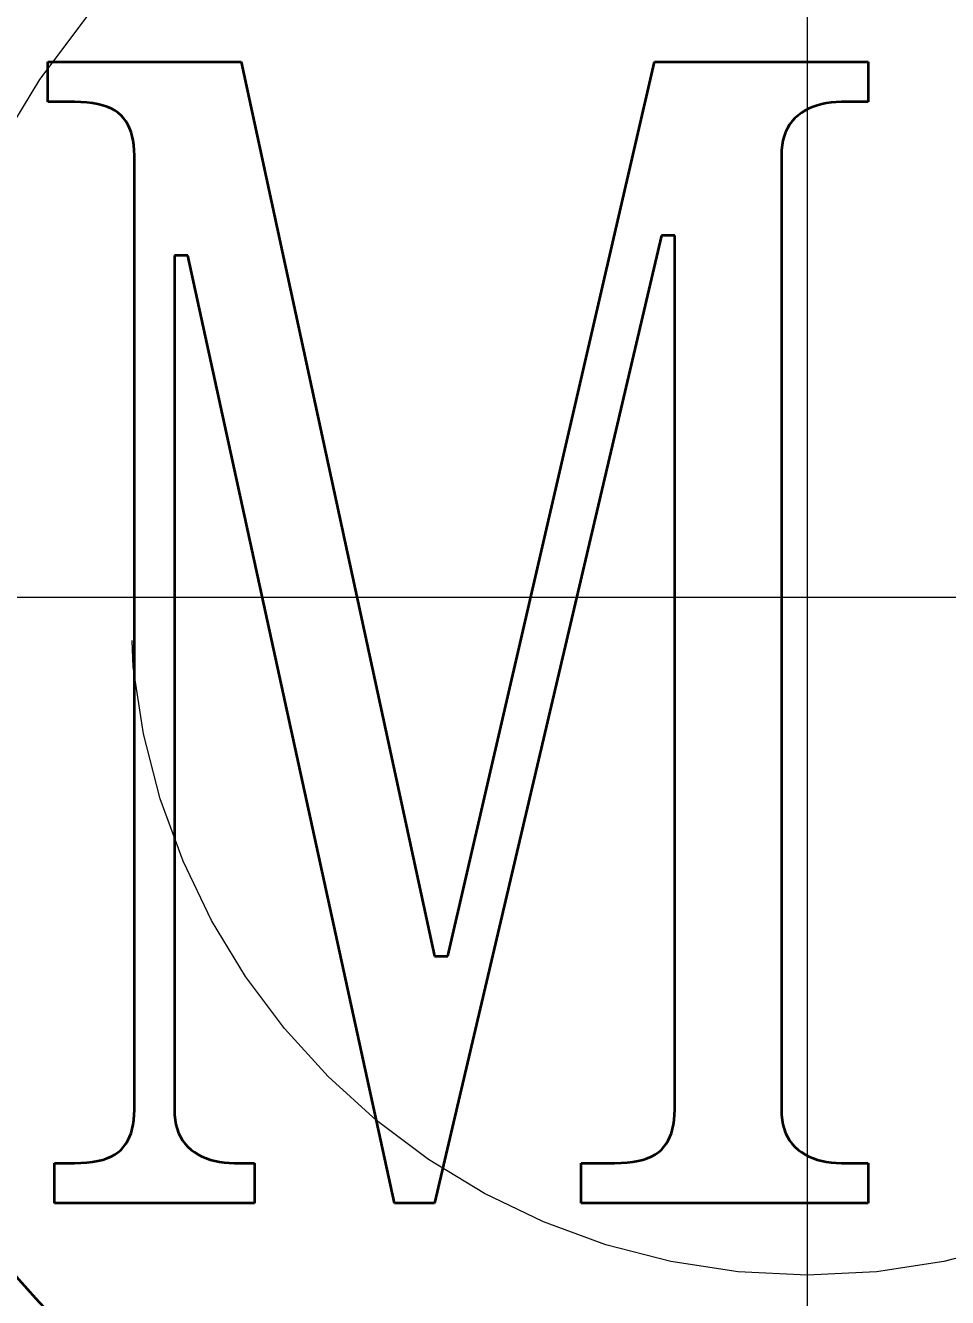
# Model space of a CAD drawing. Header units: millimetres. Extents: x 7914 to 16415, y -883 to 305.
# Drawn here: x 8949.61 to 8954.03, y -49.3 to -43.2 of the extents above; entities that cross this region are included whole.
import ezdxf

# ---------------------------------------------------------------- set-up
doc = ezdxf.new("R2010")
doc.units = ezdxf.units.MM
doc.linetypes.add('CENTER-HOKUTO', pattern=[23, 20, -1, 1, -1])
doc.linetypes.add('HIDDEN-HOKUTO', pattern=[3.8, 2.5, -1.3])
doc.layers.add('AM_7', color=2, linetype='CENTER-HOKUTO', lineweight=30)
doc.layers.add('AM_HID', color=1, linetype='HIDDEN-HOKUTO', lineweight=25)
doc.layers.add('word_dim', color=253, linetype='Continuous')
doc.styles.get("Standard").update_dxf_attribs({"font": 'romans.shx', "bigfont": 'bigfont.shx'})
doc.dimstyles.new('RS1-4', dxfattribs={"dimscale": 4, "dimtxt": 3.5, "dimasz": 3, "dimexe": 1, "dimexo": 0, "dimgap": 1, "dimtad": 3, "dimdsep": 46, "dimtxsty": 'Standard', "dimblk1": 'OPEN', "dimblk2": 'OPEN', "dimsah": 1, "dimcen": 0, "dimclrd": 256, "dimclre": 256, "dimclrt": 3, "dimadec": 0, "dimazin": 0, "dimtfac": 1, "dimtmove": 0, "dimatfit": 3, "dimldrblk": 'OPEN', "dimfxl": 0, "dimtolj": 1, "dimtzin": 0, "dimarcsym": 0})

# ---------------------------------------------------------------- blocks, each defined once
blk = doc.blocks.new('_Open')
at = {"color": 0, "lineweight": -2}
for p, q in [((-1, 0.16667), (0, 0)), ((-1, -0.16667), (0, 0)), ((0, 0), (-1, 0))]:
    blk.add_line(p, q, dxfattribs=at)
blk = doc.blocks.new('*D268')
at = {"layer": 'DEFPOINTS', "color": 0, "linetype": 'Continuous', "ltscale": 2}
for p in [(8745.3594, 190.7603), (9008.3594, -33.4441), (8745.3594, -212.4441)]:
    blk.add_point(p, dxfattribs=at)
at = {"layer": 'word_dim', "linetype": 'Continuous', "lineweight": -2, "ltscale": 2}
for p, q in [((8745.3594, -212.4441), (8745.3594, 194.7603)), ((9008.3594, -33.4441), (9008.3594, 194.7603)), ((8996.3594, 190.7603), (8757.3594, 190.7603))]:
    blk.add_line(p, q, dxfattribs=at)
at = {"layer": 'word_dim', "linetype": 'Continuous', "lineweight": -2, "ltscale": 2, "xscale": 12, "yscale": 12, "zscale": 12, "rotation": 180}
blk.add_blockref('_Open', (8745.3594, 190.7603), dxfattribs=at)
at = {"layer": 'word_dim', "linetype": 'Continuous', "lineweight": -2, "ltscale": 2, "xscale": 12, "yscale": 12, "zscale": 12}
blk.add_blockref('_Open', (9008.3594, 190.7603), dxfattribs=at)
at = {"layer": 'word_dim', "color": 3, "linetype": 'Continuous', "ltscale": 2, "insert": (8876.8594, 201.7603), "char_height": 14, "attachment_point": 5}
blk.add_mtext('\\A1;263', dxfattribs=at)

msp = doc.modelspace()

# ---------------------------------------------------------------- linework, layer by layer
at = {"color": 7, "lineweight": 35, "ltscale": 0.0048}
for p, q in [((8949.7153, -43.5688), (8949.7153, -43.3768)), ((8953.6514, -43.3768), (8953.6514, -43.5688)), ((8949.7473, -48.8489), (8949.7473, -48.6568)), ((8950.7073, -48.6568), (8950.7073, -48.8489)), ((8952.2754, -48.8489), (8952.2754, -48.6568)), ((8953.6514, -48.6568), (8953.6514, -48.8489)), ((8951.5713, -48.8489), (8951.3793, -48.8489))]:
    msp.add_line(p, q, dxfattribs=at)
at = {"color": 7, "lineweight": 35, "ltscale": 0.023199}
msp.add_line((8949.7153, -43.3768), (8950.6433, -43.3768), dxfattribs=at)
at = {"color": 7, "lineweight": 35, "ltscale": 0.109681}
msp.add_line((8950.6433, -43.3768), (8951.5713, -47.6648), dxfattribs=at)
at = {"color": 7, "lineweight": 35, "ltscale": 0.110032}
msp.add_line((8951.6353, -47.6648), (8952.6273, -43.3768), dxfattribs=at)
at = {"color": 7, "lineweight": 35, "ltscale": 0.025601}
msp.add_line((8952.6273, -43.3768), (8953.6514, -43.3768), dxfattribs=at)
at = {"color": 7, "lineweight": 35, "ltscale": 0.003198}
msp.add_line((8949.8433, -43.5688), (8949.7153, -43.5688), dxfattribs=at)
at = {"color": 7, "lineweight": 35, "ltscale": 0.000778363}
msp.add_line((8949.8744, -43.5695), (8949.8433, -43.5688), dxfattribs=at)
at = {"color": 7, "lineweight": 35, "ltscale": 0.000727958}
msp.add_line((8949.9034, -43.5714), (8949.8744, -43.5695), dxfattribs=at)
at = {"color": 7, "lineweight": 35, "ltscale": 0.000685152}
msp.add_line((8949.9307, -43.5746), (8949.9034, -43.5714), dxfattribs=at)
at = {"color": 7, "lineweight": 35, "ltscale": 0.000641592}
msp.add_line((8949.9559, -43.5791), (8949.9307, -43.5746), dxfattribs=at)
at = {"color": 7, "lineweight": 35, "ltscale": 0.000600457}
for p, q in [((8949.9793, -43.5849), (8949.9559, -43.5791)), ((8949.9559, -48.6466), (8949.9793, -48.6409)), ((8952.548, -48.6466), (8952.5713, -48.6409))]:
    msp.add_line(p, q, dxfattribs=at)
at = {"color": 7, "lineweight": 35, "ltscale": 0.000565285}
msp.add_line((8950.0007, -43.5919), (8949.9793, -43.5849), dxfattribs=at)
at = {"color": 7, "lineweight": 35, "ltscale": 0.00053055}
msp.add_line((8950.0203, -43.6002), (8950.0007, -43.5919), dxfattribs=at)
at = {"color": 7, "lineweight": 35, "ltscale": 0.000500509}
for p, q in [((8950.0378, -43.6098), (8950.0203, -43.6002)), ((8950.0203, -48.6255), (8950.0378, -48.6159)), ((8952.6123, -48.6255), (8952.6299, -48.6159))]:
    msp.add_line(p, q, dxfattribs=at)
at = {"color": 7, "lineweight": 35, "ltscale": 0.000479148}
msp.add_line((8950.0536, -43.6207), (8950.0378, -43.6098), dxfattribs=at)
at = {"color": 7, "lineweight": 35, "ltscale": 0.000514828}
msp.add_line((8953.3492, -43.6098), (8953.3318, -43.6207), dxfattribs=at)
at = {"color": 7, "lineweight": 35, "ltscale": 0.000519366}
for p, q in [((8953.3677, -43.6002), (8953.3492, -43.6098)), ((8953.3492, -48.6159), (8953.3677, -48.6255))]:
    msp.add_line(p, q, dxfattribs=at)
at = {"color": 7, "lineweight": 35, "ltscale": 0.000524938}
msp.add_line((8953.387, -43.5919), (8953.3677, -43.6002), dxfattribs=at)
at = {"color": 7, "lineweight": 35, "ltscale": 0.000539256}
msp.add_line((8953.4074, -43.5849), (8953.387, -43.5919), dxfattribs=at)
at = {"color": 7, "lineweight": 35, "ltscale": 0.000550236}
for p, q in [((8953.4286, -43.5791), (8953.4074, -43.5849)), ((8950.4954, -48.6409), (8950.5166, -48.6466)), ((8953.4074, -48.6409), (8953.4286, -48.6466))]:
    msp.add_line(p, q, dxfattribs=at)
at = {"color": 7, "lineweight": 35, "ltscale": 0.00056663}
msp.add_line((8953.4508, -43.5746), (8953.4286, -43.5791), dxfattribs=at)
at = {"color": 7, "lineweight": 35, "ltscale": 0.000585238}
msp.add_line((8953.474, -43.5714), (8953.4508, -43.5746), dxfattribs=at)
at = {"color": 7, "lineweight": 35, "ltscale": 0.000606218}
msp.add_line((8953.4982, -43.5695), (8953.474, -43.5714), dxfattribs=at)
at = {"color": 7, "lineweight": 35, "ltscale": 0.000628866}
msp.add_line((8953.5233, -43.5688), (8953.4982, -43.5695), dxfattribs=at)
at = {"color": 7, "lineweight": 35, "ltscale": 0.003201}
for p, q in [((8953.6514, -43.5688), (8953.5233, -43.5688)), ((8953.5233, -48.6568), (8953.6514, -48.6568))]:
    msp.add_line(p, q, dxfattribs=at)
at = {"color": 7, "lineweight": 35, "ltscale": 0.000459482}
for p, q in [((8950.0674, -43.6329), (8950.0536, -43.6207)), ((8950.0536, -48.605), (8950.0674, -48.5929)), ((8952.6455, -48.605), (8952.6593, -48.5929))]:
    msp.add_line(p, q, dxfattribs=at)
at = {"color": 7, "lineweight": 35, "ltscale": 0.000451629}
msp.add_line((8950.0795, -43.6463), (8950.0674, -43.6329), dxfattribs=at)
at = {"color": 7, "lineweight": 35, "ltscale": 0.00045778}
msp.add_line((8950.0903, -43.661), (8950.0795, -43.6463), dxfattribs=at)
at = {"color": 7, "lineweight": 35, "ltscale": 0.000466196}
msp.add_line((8950.1, -43.677), (8950.0903, -43.661), dxfattribs=at)
at = {"color": 7, "lineweight": 35, "ltscale": 0.000498657}
msp.add_line((8953.2865, -43.661), (8953.2745, -43.677), dxfattribs=at)
at = {"color": 7, "lineweight": 35, "ltscale": 0.00050054}
msp.add_line((8953.3001, -43.6463), (8953.2865, -43.661), dxfattribs=at)
at = {"color": 7, "lineweight": 35, "ltscale": 0.000508143}
msp.add_line((8953.3153, -43.6329), (8953.3001, -43.6463), dxfattribs=at)
at = {"color": 7, "lineweight": 35, "ltscale": 0.000511798}
for p, q in [((8953.3318, -43.6207), (8953.3153, -43.6329)), ((8950.4033, -48.5929), (8950.4198, -48.605)), ((8953.3153, -48.5929), (8953.3318, -48.605))]:
    msp.add_line(p, q, dxfattribs=at)
at = {"color": 7, "lineweight": 35, "ltscale": 0.000479099}
msp.add_line((8950.1083, -43.6943), (8950.1, -43.677), dxfattribs=at)
at = {"color": 7, "lineweight": 35, "ltscale": 0.00049649}
for p, q in [((8950.1154, -43.7128), (8950.1083, -43.6943)), ((8950.1083, -48.5314), (8950.1154, -48.5128))]:
    msp.add_line(p, q, dxfattribs=at)
at = {"color": 7, "lineweight": 35, "ltscale": 0.000517703}
msp.add_line((8950.1211, -43.7327), (8950.1154, -43.7128), dxfattribs=at)
at = {"color": 7, "lineweight": 35, "ltscale": 0.000538517}
msp.add_line((8950.1255, -43.7538), (8950.1211, -43.7327), dxfattribs=at)
at = {"color": 7, "lineweight": 35, "ltscale": 0.000544784}
msp.add_line((8953.2481, -43.7327), (8953.2426, -43.7538), dxfattribs=at)
at = {"color": 7, "lineweight": 35, "ltscale": 0.000530067}
msp.add_line((8953.2554, -43.7128), (8953.2481, -43.7327), dxfattribs=at)
at = {"color": 7, "lineweight": 35, "ltscale": 0.000513276}
for p, q in [((8953.2642, -43.6943), (8953.2554, -43.7128)), ((8950.3433, -48.5128), (8950.3521, -48.5314)), ((8953.2554, -48.5128), (8953.2642, -48.5314))]:
    msp.add_line(p, q, dxfattribs=at)
at = {"color": 7, "lineweight": 35, "ltscale": 0.000503746}
msp.add_line((8953.2745, -43.677), (8953.2642, -43.6943), dxfattribs=at)
at = {"color": 7, "lineweight": 35, "ltscale": 0.000566782}
msp.add_line((8950.1288, -43.7762), (8950.1255, -43.7538), dxfattribs=at)
at = {"color": 7, "lineweight": 35, "ltscale": 0.000593808}
for p, q in [((8950.1306, -43.7999), (8950.1288, -43.7762)), ((8950.1288, -48.4495), (8950.1306, -48.4258))]:
    msp.add_line(p, q, dxfattribs=at)
at = {"color": 7, "lineweight": 35, "ltscale": 0.000595179}
for p, q in [((8953.2385, -43.7762), (8953.2361, -43.7999)), ((8950.3241, -48.4258), (8950.3265, -48.4495)), ((8953.2361, -48.4258), (8953.2385, -48.4495))]:
    msp.add_line(p, q, dxfattribs=at)
at = {"color": 7, "lineweight": 35, "ltscale": 0.000569732}
msp.add_line((8953.2426, -43.7538), (8953.2385, -43.7762), dxfattribs=at)
at = {"color": 7, "lineweight": 35, "ltscale": 0.00062359}
for p, q in [((8950.1314, -43.8248), (8950.1306, -43.7999)), ((8953.2361, -43.7999), (8953.2354, -43.8248))]:
    msp.add_line(p, q, dxfattribs=at)
at = {"color": 7, "lineweight": 35, "ltscale": 0.1144}
for p, q in [((8950.1314, -48.4009), (8950.1314, -43.8248)), ((8953.2354, -43.8248), (8953.2354, -48.4009))]:
    msp.add_line(p, q, dxfattribs=at)
at = {"color": 7, "lineweight": 35, "ltscale": 0.119147}
msp.add_line((8952.6593, -44.2088), (8951.5713, -48.8489), dxfattribs=at)
at = {"color": 7, "lineweight": 35, "ltscale": 0.001602}
msp.add_line((8952.7234, -44.2088), (8952.6593, -44.2088), dxfattribs=at)
at = {"color": 7, "lineweight": 35, "ltscale": 0.1048}
msp.add_line((8952.7234, -48.4009), (8952.7234, -44.2088), dxfattribs=at)
at = {"color": 7, "lineweight": 35, "ltscale": 0.001599}
for p, q in [((8950.3873, -44.3048), (8950.3234, -44.3048)), ((8951.5713, -47.6648), (8951.6353, -47.6648))]:
    msp.add_line(p, q, dxfattribs=at)
at = {"color": 7, "lineweight": 35, "ltscale": 0.102401}
msp.add_line((8950.3234, -44.3048), (8950.3234, -48.4009), dxfattribs=at)
at = {"color": 7, "lineweight": 35, "ltscale": 0.116276}
msp.add_line((8951.3793, -48.8489), (8950.3873, -44.3048), dxfattribs=at)
at = {"color": 7, "lineweight": 35, "ltscale": 0.000624353}
for p, q in [((8950.1306, -48.4258), (8950.1314, -48.4009)), ((8950.3234, -48.4009), (8950.3241, -48.4258)), ((8952.7227, -48.4258), (8952.7234, -48.4009)), ((8953.2354, -48.4009), (8953.2361, -48.4258))]:
    msp.add_line(p, q, dxfattribs=at)
at = {"color": 7, "lineweight": 35, "ltscale": 0.000594051}
msp.add_line((8952.7207, -48.4495), (8952.7227, -48.4258), dxfattribs=at)
at = {"color": 7, "lineweight": 35, "ltscale": 0.000540758}
for p, q in [((8950.1211, -48.493), (8950.1255, -48.4718)), ((8952.7131, -48.493), (8952.7175, -48.4718))]:
    msp.add_line(p, q, dxfattribs=at)
at = {"color": 7, "lineweight": 35, "ltscale": 0.000564517}
msp.add_line((8950.1255, -48.4718), (8950.1288, -48.4495), dxfattribs=at)
at = {"color": 7, "lineweight": 35, "ltscale": 0.000567479}
for p, q in [((8950.3265, -48.4495), (8950.3306, -48.4718)), ((8953.2385, -48.4495), (8953.2426, -48.4718))]:
    msp.add_line(p, q, dxfattribs=at)
at = {"color": 7, "lineweight": 35, "ltscale": 0.000547774}
msp.add_line((8950.3306, -48.4718), (8950.3362, -48.493), dxfattribs=at)
at = {"color": 7, "lineweight": 35, "ltscale": 0.00056408}
msp.add_line((8952.7175, -48.4718), (8952.7207, -48.4495), dxfattribs=at)
at = {"color": 7, "lineweight": 35, "ltscale": 0.000546999}
msp.add_line((8953.2426, -48.4718), (8953.2481, -48.493), dxfattribs=at)
at = {"color": 7, "lineweight": 35, "ltscale": 0.000466849}
msp.add_line((8950.0903, -48.5647), (8950.1, -48.5487), dxfattribs=at)
at = {"color": 7, "lineweight": 35, "ltscale": 0.000479787}
msp.add_line((8950.1, -48.5487), (8950.1083, -48.5314), dxfattribs=at)
at = {"color": 7, "lineweight": 35, "ltscale": 0.000515504}
msp.add_line((8950.1154, -48.5128), (8950.1211, -48.493), dxfattribs=at)
at = {"color": 7, "lineweight": 35, "ltscale": 0.000525834}
msp.add_line((8950.3362, -48.493), (8950.3433, -48.5128), dxfattribs=at)
at = {"color": 7, "lineweight": 35, "ltscale": 0.000505976}
msp.add_line((8950.3521, -48.5314), (8950.3626, -48.5487), dxfattribs=at)
at = {"color": 7, "lineweight": 35, "ltscale": 0.000499268}
for p, q in [((8950.3626, -48.5487), (8950.3745, -48.5647)), ((8953.2745, -48.5487), (8953.2865, -48.5647))]:
    msp.add_line(p, q, dxfattribs=at)
at = {"color": 7, "lineweight": 35, "ltscale": 0.00046528}
msp.add_line((8952.6824, -48.5647), (8952.6919, -48.5487), dxfattribs=at)
at = {"color": 7, "lineweight": 35, "ltscale": 0.000481115}
msp.add_line((8952.6919, -48.5487), (8952.7003, -48.5314), dxfattribs=at)
at = {"color": 7, "lineweight": 35, "ltscale": 0.00049541}
msp.add_line((8952.7003, -48.5314), (8952.7073, -48.5128), dxfattribs=at)
at = {"color": 7, "lineweight": 35, "ltscale": 0.000516361}
msp.add_line((8952.7073, -48.5128), (8952.7131, -48.493), dxfattribs=at)
at = {"color": 7, "lineweight": 35, "ltscale": 0.000527919}
msp.add_line((8953.2481, -48.493), (8953.2554, -48.5128), dxfattribs=at)
at = {"color": 7, "lineweight": 35, "ltscale": 0.0005044}
msp.add_line((8953.2642, -48.5314), (8953.2745, -48.5487), dxfattribs=at)
at = {"color": 7, "lineweight": 35, "ltscale": 0.00047828}
msp.add_line((8950.0378, -48.6159), (8950.0536, -48.605), dxfattribs=at)
at = {"color": 7, "lineweight": 35, "ltscale": 0.000452765}
msp.add_line((8950.0674, -48.5929), (8950.0795, -48.5794), dxfattribs=at)
at = {"color": 7, "lineweight": 35, "ltscale": 0.000457166}
for p, q in [((8950.0795, -48.5794), (8950.0903, -48.5647)), ((8952.6715, -48.5794), (8952.6824, -48.5647))]:
    msp.add_line(p, q, dxfattribs=at)
at = {"color": 7, "lineweight": 35, "ltscale": 0.000502051}
msp.add_line((8950.3745, -48.5647), (8950.3882, -48.5794), dxfattribs=at)
at = {"color": 7, "lineweight": 35, "ltscale": 0.00050687}
msp.add_line((8950.3882, -48.5794), (8950.4033, -48.5929), dxfattribs=at)
at = {"color": 7, "lineweight": 35, "ltscale": 0.00051402}
for p, q in [((8950.4198, -48.605), (8950.4373, -48.6159)), ((8953.3318, -48.605), (8953.3492, -48.6159))]:
    msp.add_line(p, q, dxfattribs=at)
at = {"color": 7, "lineweight": 35, "ltscale": 0.000475771}
msp.add_line((8952.6299, -48.6159), (8952.6455, -48.605), dxfattribs=at)
at = {"color": 7, "lineweight": 35, "ltscale": 0.000454807}
msp.add_line((8952.6593, -48.5929), (8952.6715, -48.5794), dxfattribs=at)
at = {"color": 7, "lineweight": 35, "ltscale": 0.000499979}
msp.add_line((8953.2865, -48.5647), (8953.3001, -48.5794), dxfattribs=at)
at = {"color": 7, "lineweight": 35, "ltscale": 0.000509152}
msp.add_line((8953.3001, -48.5794), (8953.3153, -48.5929), dxfattribs=at)
at = {"color": 7, "lineweight": 35, "ltscale": 0.002399}
for p, q in [((8949.7473, -48.6568), (8949.8433, -48.6568)), ((8950.6113, -48.6568), (8950.7073, -48.6568))]:
    msp.add_line(p, q, dxfattribs=at)
at = {"color": 7, "lineweight": 35, "ltscale": 0.000778379}
msp.add_line((8949.8433, -48.6568), (8949.8744, -48.6562), dxfattribs=at)
at = {"color": 7, "lineweight": 35, "ltscale": 0.000727857}
msp.add_line((8949.8744, -48.6562), (8949.9034, -48.6543), dxfattribs=at)
at = {"color": 7, "lineweight": 35, "ltscale": 0.00068533}
for p, q in [((8949.9034, -48.6543), (8949.9307, -48.651)), ((8952.4955, -48.6543), (8952.5227, -48.651))]:
    msp.add_line(p, q, dxfattribs=at)
at = {"color": 7, "lineweight": 35, "ltscale": 0.000641327}
for p, q in [((8949.9307, -48.651), (8949.9559, -48.6466)), ((8952.5227, -48.651), (8952.548, -48.6466))]:
    msp.add_line(p, q, dxfattribs=at)
at = {"color": 7, "lineweight": 35, "ltscale": 0.000565047}
for p, q in [((8949.9793, -48.6409), (8950.0007, -48.6338)), ((8952.5713, -48.6409), (8952.5928, -48.6338))]:
    msp.add_line(p, q, dxfattribs=at)
at = {"color": 7, "lineweight": 35, "ltscale": 0.000531148}
for p, q in [((8950.0007, -48.6338), (8950.0203, -48.6255)), ((8952.5928, -48.6338), (8952.6123, -48.6255))]:
    msp.add_line(p, q, dxfattribs=at)
at = {"color": 7, "lineweight": 35, "ltscale": 0.00051666}
msp.add_line((8950.4373, -48.6159), (8950.4556, -48.6255), dxfattribs=at)
at = {"color": 7, "lineweight": 35, "ltscale": 0.000528344}
msp.add_line((8950.4556, -48.6255), (8950.475, -48.6338), dxfattribs=at)
at = {"color": 7, "lineweight": 35, "ltscale": 0.000539007}
for p, q in [((8950.475, -48.6338), (8950.4954, -48.6409)), ((8953.387, -48.6338), (8953.4074, -48.6409))]:
    msp.add_line(p, q, dxfattribs=at)
at = {"color": 7, "lineweight": 35, "ltscale": 0.00056633}
for p, q in [((8950.5166, -48.6466), (8950.5388, -48.651)), ((8953.4286, -48.6466), (8953.4508, -48.651))]:
    msp.add_line(p, q, dxfattribs=at)
at = {"color": 7, "lineweight": 35, "ltscale": 0.000585447}
for p, q in [((8950.5388, -48.651), (8950.562, -48.6543)), ((8953.4508, -48.651), (8953.474, -48.6543))]:
    msp.add_line(p, q, dxfattribs=at)
at = {"color": 7, "lineweight": 35, "ltscale": 0.000606097}
for p, q in [((8950.562, -48.6543), (8950.5862, -48.6562)), ((8953.474, -48.6543), (8953.4982, -48.6562))]:
    msp.add_line(p, q, dxfattribs=at)
at = {"color": 7, "lineweight": 35, "ltscale": 0.000628886}
for p, q in [((8950.5862, -48.6562), (8950.6113, -48.6568)), ((8953.4982, -48.6562), (8953.5233, -48.6568))]:
    msp.add_line(p, q, dxfattribs=at)
at = {"color": 7, "lineweight": 35, "ltscale": 0.003998}
msp.add_line((8952.2754, -48.6568), (8952.4353, -48.6568), dxfattribs=at)
at = {"color": 7, "lineweight": 35, "ltscale": 0.000775328}
msp.add_line((8952.4353, -48.6568), (8952.4663, -48.6562), dxfattribs=at)
at = {"color": 7, "lineweight": 35, "ltscale": 0.000730902}
msp.add_line((8952.4663, -48.6562), (8952.4955, -48.6543), dxfattribs=at)
at = {"color": 7, "lineweight": 35, "ltscale": 0.000525543}
msp.add_line((8953.3677, -48.6255), (8953.387, -48.6338), dxfattribs=at)
at = {"color": 7, "lineweight": 35, "ltscale": 0.023999}
msp.add_line((8950.7073, -48.8489), (8949.7473, -48.8489), dxfattribs=at)
at = {"color": 7, "lineweight": 35, "ltscale": 0.034399}
msp.add_line((8953.6514, -48.8489), (8952.2754, -48.8489), dxfattribs=at)
at = {"color": 7, "lineweight": 35}
msp.add_circle((8953.3594, -45.9441), 5, dxfattribs=at)
at = {"layer": 'AM_7', "color": 2, "lineweight": 13}
for p, q in [((8953.3594, -38.2742), (8953.3594, -53.6141)), ((8961.0294, -45.9441), (8945.6893, -45.9441))]:
    msp.add_line(p, q, dxfattribs=at)
at = {"layer": 'AM_HID', "color": 1, "lineweight": 13, "ltscale": 4}
for radius in [5.9, 4.44, 3.25]:
    msp.add_circle((8953.3594, -45.9441), radius, dxfattribs=at)

# ---------------------------------------------------------------- dimensions: what is measured, and where the dimension line sits
at = {"layer": 'word_dim', "linetype": 'Continuous', "ltscale": 2}
dim = msp.add_linear_dim(base=(8745.3594, 190.7603), p1=(9008.3594, -33.4441), p2=(8745.3594, -212.4441), dimstyle='RS1-4', dxfattribs=at)
dim.commit()
dim.dimension.update_dxf_attribs({"geometry": '*D268', "text_midpoint": (8876.8594, 201.7603)})

doc.saveas('drawing.dxf')
